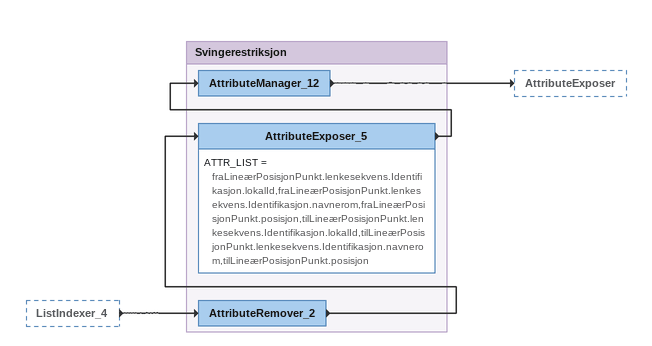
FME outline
ListIndexer_4 [outside]
    -> AttributeRemover_2

Bookmark: Svingerestriksjon
AttributeRemover_2
    -> AttributeExposer_5
AttributeExposer_5
    ATTR_LIST = fraLineærPosisjonPunkt.lenkesekvens.Identifikasjon.lokalId,fraLineærPosisjonPunkt.lenkesekvens.Identifikasjon.navnerom,fraLineærPosisjonPunkt.posisjon,tilLineærPosisjonPunkt.lenkesekvens.Identifikasjon.lokalId,tilLineærPosisjonPunkt.lenkesekvens.Identifikasjon.navnerom,tilLineærPosisjonPunkt.posisjon
    -> AttributeManager_12
AttributeManager_12
    -> AttributeExposer
